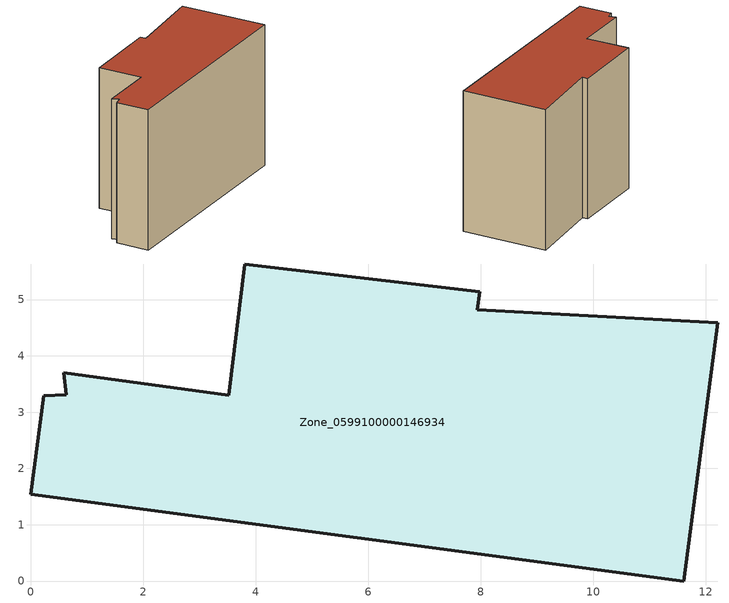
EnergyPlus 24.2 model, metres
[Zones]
Zone_0599100000146934
 floor ground (C_G): 0.23,3.29 0.64,3.31 0.59,3.7 3.52,3.3 3.81,5.63 7.98,5.14 7.94,4.82 12.21,4.59 11.61,0 0,1.54 z0
 wall outside (C_F): 0,1.54 11.61,0 12.21,4.59 7.94,4.82 7.98,5.14 3.81,5.63 3.52,3.3 0.59,3.7 0.64,3.31 0.23,3.29 0,1.54 z0:7.53
 roof outside (C_R): 0.64,3.31 0.23,3.29 0,1.54 11.61,0 12.21,4.59 7.94,4.82 7.98,5.14 3.81,5.63 3.52,3.3 0.59,3.7 z7.53
[BUILDING]
Pand.0599100000146934: North Axis=0; Terrain=City; Loads Convergence Tolerance Value=0.04; Temperature Convergence Tolerance Value=0.4; Solar Distribution=FullExterior; Maximum Number of Warmup Days=25; Minimum Number of Warmup Days=1
[Site:Location]
Rotterdam.The.Hague.AP_ZH_NLD Design_Conditions: Latitude=51.96; Longitude=4.45; Time Zone=1; Elevation=-4.5
[SITE:GROUNDTEMPERATURE:BUILDINGSURFACE]
18, 18, 18, 18, 18, 18, 18, 18, 18, 18, 18, 18
[MATERIAL] Thermal Absorptance=0.9; Solar Absorptance=0.7; Visible Absorptance=0.7
Name | Roughness | Thickness | Conductivity | Density | Specific Heat
G.TC.1946 | MediumSmooth | 0.15 | 1 | 540 | 1210
F.TC.1946 | Rough | 0.3 | 0.857143 | 1920 | 840
R.TC.1946 | MediumRough | 0.2 | 0.909091 | 1500 | 1000
[CONSTRUCTION]
C_G: G.TC.1946
C_F: F.TC.1946
C_R: R.TC.1946
[ZONE]
Zone_0599100000146934: Type=1; Multiplier=1; Ceiling Height=Autocalculate; Volume=Autocalculate; Floor Area=autocalculate; Part of Total Floor Area=Yes
[ZONEINFILTRATION:DESIGNFLOWRATE]
Infil_Zone_0599100000146934: Zone or ZoneList or Space or SpaceList=Zone_0599100000146934; Schedule=AlwaysOn; Design Flow Rate Calculation Method=Flow/Area; Flow Rate per Floor Area=0.003; Constant Term Coefficient=1; Temperature Term Coefficient=0; Velocity Term Coefficient=0; Velocity Squared Term Coefficient=0
[HVACTEMPLATE:ZONE:IDEALLOADSAIRSYSTEM]
Zone_0599100000146934: Maximum Heating Supply Air Temperature=50; Minimum Cooling Supply Air Temperature=13; Maximum Heating Supply Air Humidity Ratio=0.0156; Minimum Cooling Supply Air Humidity Ratio=0.0077; Heating Limit=NoLimit; Cooling Limit=NoLimit; Dehumidification Control Type=ConstantSensibleHeatRatio; Cooling Sensible Heat Ratio=0.7; Dehumidification Setpoint=60; Humidification Control Type=None; Humidification Setpoint=30; Outdoor Air Method=None; Outdoor Air Flow Rate per Person=0.00944; Outdoor Air Flow Rate per Zone Floor Area=0; Outdoor Air Flow Rate per Zone=0; Demand Controlled Ventilation Type=None; Outdoor Air Economizer Type=NoEconomizer; Heat Recovery Type=None; Sensible Heat Recovery Effectiveness=0.7; Latent Heat Recovery Effectiveness=0.65
[ZONECONTROL:THERMOSTAT]
ThermostatControl_Zone_0599100000146934: Zone or ZoneList=Zone_0599100000146934; Control Type Schedule=DualSetpointControlType; Control 1=Thermostat_Zone_0599100000146934; Temperature Difference Between Cutout And Setpoint=0
[THERMOSTATSETPOINT:DUALSETPOINT]
Thermostat_Zone_0599100000146934: Heating Setpoint Temperature Schedule=HeatingSetpoint_Zone_0599100000146934; Cooling Setpoint Temperature Schedule=CoolingSetpoint_Zone_0599100000146934
[SCHEDULE:COMPACT]
HeatingSetpoint_Zone_0599100000146934: Through: 12/31, For: AllDays, Until: 24:00, 21
CoolingSetpoint_Zone_0599100000146934: Through: 12/31, For: AllDays, Until: 24:00, 24
DualSetpointControlType: Through: 12/31, For: AllDays, Until: 24:00, 4
AlwaysOn: Through: 12/31, For: AllDays, Until: 24:00, 1
